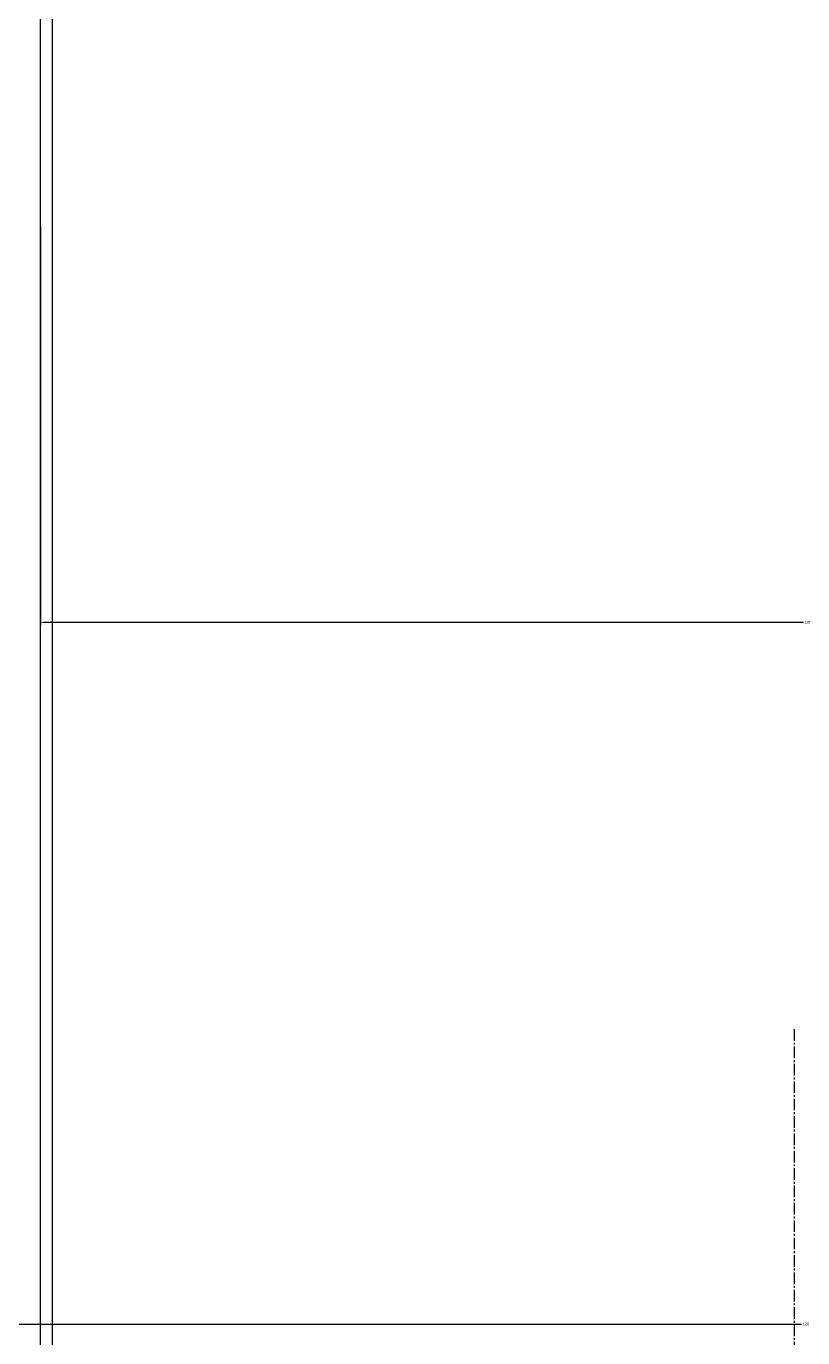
# Model space of a CAD drawing. Header units: millimetres. Extents: x 9612 to 23319, y 1863 to 14354.
# Drawn here: x 11630 to 11680.3, y 8696.9 to 8781.8 of the extents above; entities that cross this region are included whole.
import ezdxf

# ---------------------------------------------------------------- set-up
doc = ezdxf.new("R2010")
doc.units = ezdxf.units.MM
doc.header["$MEASUREMENT"] = 0
doc.linetypes.add('CENTER2', pattern=[1.125, 0.75, -0.125, 0.125, -0.125])
doc.styles.get("Standard").update_dxf_attribs({"font": 'arial.ttf'})
doc.dimstyles.get("Standard").update_dxf_attribs({"dimtxt": 0.18, "dimasz": 0.18, "dimexe": 0.18, "dimexo": 0.0625, "dimgap": 0.09, "dimtad": 0, "dimtih": 1, "dimtoh": 1, "dimdec": 4, "dimzin": 0, "dimdsep": 46, "dimtxsty": 'Standard', "dimcen": 0.09, "dimadec": 0, "dimazin": 0, "dimtfac": 1, "dimtdec": 4, "dimtofl": 0, "dimtmove": 0, "dimatfit": 3, "dimfxl": 1, "dimtolj": 1, "dimtzin": 0, "dimarcsym": 0})

# ---------------------------------------------------------------- blocks, each defined once
blk = doc.blocks.new('*D87')
at = {"color": 0, "lineweight": -2, "transparency": 16777216}
for p, q in [((11630.959, 8768.851), (11630.959, 8742.998)), ((11730.959, 8768.851), (11730.959, 8742.998)), ((11631.139, 8743.178), (11680.365, 8743.178)), ((11730.779, 8743.178), (11681.554, 8743.178))]:
    blk.add_line(p, q, dxfattribs=at)
at = {"color": 0, "transparency": 16777216}
for points in [[(11631.139, 8743.208), (11631.139, 8743.148), (11630.959, 8743.178)], [(11730.779, 8743.208), (11730.779, 8743.148), (11730.959, 8743.178)]]:
    blk.add_solid(points, dxfattribs=at)
at = {"layer": 'Defpoints', "color": 0, "transparency": 16777216}
for p in [(11630.959, 8768.913), (11730.959, 8768.913), (11630.959, 8743.178)]:
    blk.add_point(p, dxfattribs=at)
at = {"color": 0, "transparency": 16777216, "insert": (11680.959, 8743.178), "char_height": 0.18, "attachment_point": 5}
blk.add_mtext('\\A1;100.0000', dxfattribs=at)
blk = doc.blocks.new('*D88')
at = {"color": 0, "lineweight": -2, "transparency": 16777216}
for p, q in [((11620.695, 8710.021), (11620.695, 8697.564)), ((11740.959, 8710.021), (11740.959, 8697.564)), ((11620.875, 8697.744), (11680.232, 8697.744)), ((11740.779, 8697.744), (11681.422, 8697.744))]:
    blk.add_line(p, q, dxfattribs=at)
at = {"color": 0, "transparency": 16777216}
for points in [[(11620.875, 8697.774), (11620.875, 8697.714), (11620.695, 8697.744)], [(11740.779, 8697.774), (11740.779, 8697.714), (11740.959, 8697.744)]]:
    blk.add_solid(points, dxfattribs=at)
at = {"layer": 'Defpoints', "color": 0, "transparency": 16777216}
for p in [(11620.695, 8710.084), (11740.959, 8710.084), (11620.695, 8697.744)]:
    blk.add_point(p, dxfattribs=at)
at = {"color": 0, "transparency": 16777216, "insert": (11680.827, 8697.744), "char_height": 0.18, "attachment_point": 5}
blk.add_mtext('\\A1;120.2646', dxfattribs=at)
blk = doc.blocks.new('ijkkkkkkkkk')
blk.add_line((1156.39648, 606.78155), (1156.39648, 1186.01506))
at = {"linetype": 'Continuous'}
blk.add_line((1155.61422, 701.63463), (1155.61422, 1131.46429), dxfattribs=at)
at = {"linetype": 'CENTER2'}
blk.add_line((1204.40353, 765.57763), (1204.40353, 606.78155), dxfattribs=at)
for base, p1, p2, picture, middle in [((1155.61422, 791.92405), (1255.61422, 817.65916), (1155.61422, 817.65916), '*D87', (1205.61422, 791.92405)), ((1145.34958, 746.49045), (1265.61422, 758.82988), (1145.34958, 758.82988), '*D88', (1205.4819, 746.49045))]:
    dim = blk.add_linear_dim(base=base, p1=p1, p2=p2, angle=180, dimstyle='Standard')
    dim.commit()
    dim.dimension.update_dxf_attribs({"geometry": picture, "text_midpoint": middle, "insert": (-10475.34511, -7951.25402)})

msp = doc.modelspace()

# ---------------------------------------------------------------- block references
msp.add_blockref('ijkkkkkkkkk', (10475.34511, 7951.25402))

doc.saveas('drawing.dxf')
